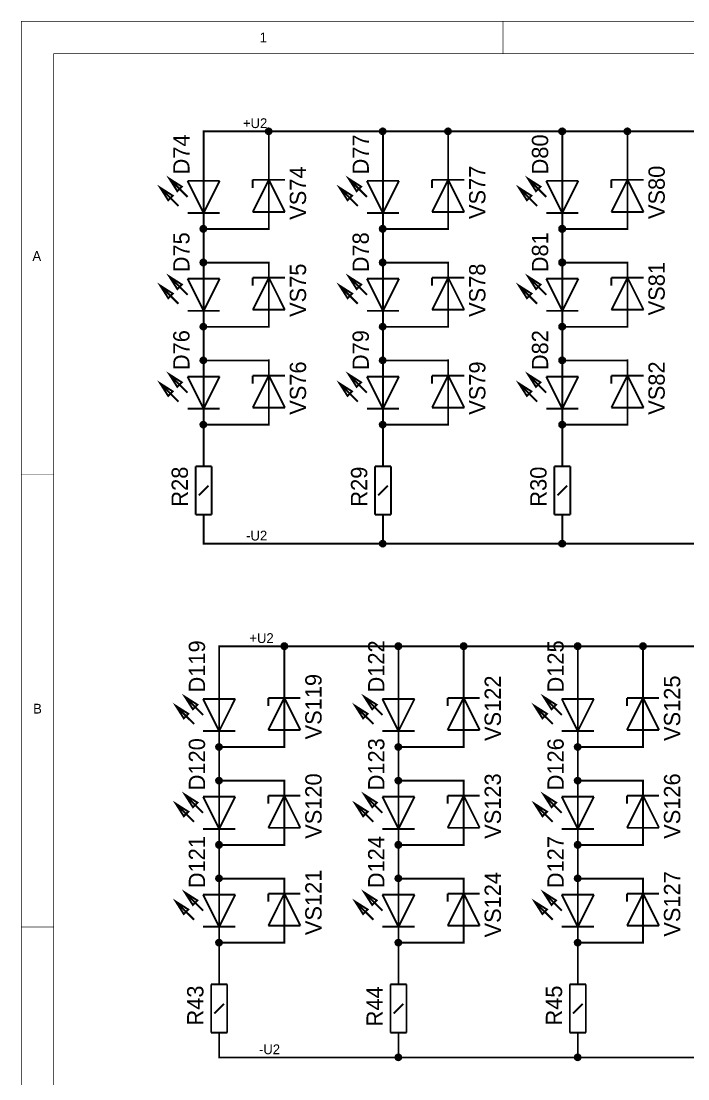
# Model space of a CAD drawing. Header units: millimetres. Extents: x 0 to 450, y 0 to 282.
# Drawn here: x 0 to 103.8, y 117.3 to 282 of the extents above; entities that cross this region are included whole.
import ezdxf

# ---------------------------------------------------------------- set-up
doc = ezdxf.new("R2010")
doc.units = ezdxf.units.MM
doc.layers.add('Sheet', color=255, linetype='Continuous')

msp = doc.modelspace()

# ---------------------------------------------------------------- linework, layer by layer
at = {"layer": 'Sheet'}
for points, const_width in [([(0, 282), (449.96, 282), (449.96, 0.04), (0, 0.04), (0, 282)], 0.0991), ([(75, 277), (75, 282)], 0.0991), ([(5, 277), (444.96, 277), (444.96, 5.04), (5, 5.04), (5, 277)], 0.0991), ([(28.38, 259.68), (28.38, 264.88), (38.54, 264.88), (56.32, 264.88), (66.48, 264.88), (84.26, 264.88), (94.42, 264.88), (112.2, 264.88), (122.36, 264.88), (140.14, 264.88), (150.3, 264.88), (168.08, 264.88), (178.24, 264.88), (196.02, 264.88), (206.18, 264.88), (223.96, 264.88)], 0.3), ([(38.54, 264.88), (38.54, 259.84)], 0.3), ([(56.32, 259.68), (56.32, 264.88)], 0.3), ([(66.48, 264.88), (66.48, 259.84)], 0.3), ([(84.26, 259.68), (84.26, 264.88)], 0.3), ([(94.42, 264.88), (94.42, 259.84)], 0.3), ([(28.38, 257.18), (28.38, 259.68)], 0.3), ([(38.54, 257.34), (38.54, 259.84)], 0.3), ([(56.32, 257.18), (56.32, 259.68)], 0.3), ([(66.48, 257.34), (66.48, 259.84)], 0.3), ([(84.26, 257.18), (84.26, 259.68)], 0.3), ([(94.42, 257.34), (94.42, 259.84)], 0.3), ([(25.88, 254.68), (23.05, 257.51)], 0.3), ([(24.29, 255.57), (23.05, 257.51)], 0.3), ([(24.99, 256.27), (23.05, 257.51)], 0.3), ([(25.88, 257.18), (30.88, 257.18)], 0.3), ([(25.88, 257.18), (28.38, 252.18)], 0.3), ([(30.88, 257.18), (28.38, 252.18)], 0.3), ([(28.38, 252.18), (28.38, 257.18)], 0.3), ([(41.04, 257.34), (36.04, 257.34)], 0.3), ([(36.04, 252.34), (38.54, 257.34)], 0.3), ([(36.04, 257.34), (36.04, 256.09)], 0.3), ([(38.54, 252.34), (38.54, 257.34)], 0.3), ([(38.54, 257.34), (41.04, 252.34)], 0.3), ([(53.82, 254.68), (50.99, 257.51)], 0.3), ([(52.23, 255.57), (50.99, 257.51)], 0.3), ([(52.93, 256.27), (50.99, 257.51)], 0.3), ([(53.82, 257.18), (58.82, 257.18)], 0.3), ([(53.82, 257.18), (56.32, 252.18)], 0.3), ([(58.82, 257.18), (56.32, 252.18)], 0.3), ([(56.32, 252.18), (56.32, 257.18)], 0.3), ([(68.98, 257.34), (63.98, 257.34)], 0.3), ([(63.98, 252.34), (66.48, 257.34)], 0.3), ([(63.98, 257.34), (63.98, 256.09)], 0.3), ([(66.48, 252.34), (66.48, 257.34)], 0.3), ([(66.48, 257.34), (68.98, 252.34)], 0.3), ([(81.76, 254.68), (78.93, 257.51)], 0.3), ([(80.17, 255.57), (78.93, 257.51)], 0.3), ([(80.87, 256.27), (78.93, 257.51)], 0.3), ([(81.76, 257.18), (86.76, 257.18)], 0.3), ([(81.76, 257.18), (84.26, 252.18)], 0.3), ([(86.76, 257.18), (84.26, 252.18)], 0.3), ([(84.26, 252.18), (84.26, 257.18)], 0.3), ([(96.92, 257.34), (91.92, 257.34)], 0.3), ([(91.92, 252.34), (94.42, 257.34)], 0.3), ([(91.92, 257.34), (91.92, 256.09)], 0.3), ([(94.42, 252.34), (94.42, 257.34)], 0.3), ([(94.42, 257.34), (96.92, 252.34)], 0.3), ([(24.46, 253.27), (21.63, 256.1)], 0.3), ([(23.58, 254.86), (21.63, 256.1)], 0.3), ([(22.87, 254.15), (21.63, 256.1)], 0.3), ([(52.4, 253.27), (49.57, 256.1)], 0.3), ([(51.52, 254.86), (49.57, 256.1)], 0.3), ([(50.81, 254.15), (49.57, 256.1)], 0.3), ([(80.34, 253.27), (77.51, 256.1)], 0.3), ([(79.46, 254.86), (77.51, 256.1)], 0.3), ([(78.75, 254.15), (77.51, 256.1)], 0.3), ([(25.88, 252.18), (30.88, 252.18)], 0.3), ([(28.38, 252.18), (28.38, 249.68)], 0.3), ([(41.04, 252.34), (36.04, 252.34)], 0.3), ([(38.54, 252.34), (38.54, 249.84)], 0.3), ([(53.82, 252.18), (58.82, 252.18)], 0.3), ([(56.32, 252.18), (56.32, 249.68)], 0.3), ([(68.98, 252.34), (63.98, 252.34)], 0.3), ([(66.48, 252.34), (66.48, 249.84)], 0.3), ([(81.76, 252.18), (86.76, 252.18)], 0.3), ([(84.26, 252.18), (84.26, 249.68)], 0.3), ([(96.92, 252.34), (91.92, 252.34)], 0.3), ([(94.42, 252.34), (94.42, 249.84)], 0.3), ([(38.54, 244.6), (38.54, 244.44), (28.38, 244.44), (28.38, 249.68), (38.54, 249.68), (38.54, 249.84)], 0.3), ([(66.48, 244.6), (66.48, 244.44), (56.32, 244.44), (56.32, 249.68), (66.48, 249.68), (66.48, 249.84)], 0.3), ([(94.42, 244.6), (94.42, 244.44), (84.26, 244.44), (84.26, 249.68), (94.42, 249.68), (94.42, 249.84)], 0.3), ([(28.38, 241.94), (28.38, 244.44)], 0.3), ([(38.54, 242.1), (38.54, 244.6)], 0.3), ([(56.32, 241.94), (56.32, 244.44)], 0.3), ([(66.48, 242.1), (66.48, 244.6)], 0.3), ([(84.26, 241.94), (84.26, 244.44)], 0.3), ([(94.42, 242.1), (94.42, 244.6)], 0.3), ([(25.88, 239.44), (23.05, 242.27)], 0.3), ([(24.29, 240.33), (23.05, 242.27)], 0.3), ([(24.99, 241.03), (23.05, 242.27)], 0.3), ([(41.04, 242.1), (36.04, 242.1)], 0.3), ([(36.04, 237.1), (38.54, 242.1)], 0.3), ([(36.04, 242.1), (36.04, 240.85)], 0.3), ([(38.54, 237.1), (38.54, 242.1)], 0.3), ([(38.54, 242.1), (41.04, 237.1)], 0.3), ([(53.82, 239.44), (50.99, 242.27)], 0.3), ([(52.23, 240.33), (50.99, 242.27)], 0.3), ([(52.93, 241.03), (50.99, 242.27)], 0.3), ([(68.98, 242.1), (63.98, 242.1)], 0.3), ([(63.98, 237.1), (66.48, 242.1)], 0.3), ([(63.98, 242.1), (63.98, 240.85)], 0.3), ([(66.48, 237.1), (66.48, 242.1)], 0.3), ([(66.48, 242.1), (68.98, 237.1)], 0.3), ([(81.76, 239.44), (78.93, 242.27)], 0.3), ([(80.17, 240.33), (78.93, 242.27)], 0.3), ([(80.87, 241.03), (78.93, 242.27)], 0.3), ([(96.92, 242.1), (91.92, 242.1)], 0.3), ([(91.92, 237.1), (94.42, 242.1)], 0.3), ([(91.92, 242.1), (91.92, 240.85)], 0.3), ([(94.42, 237.1), (94.42, 242.1)], 0.3), ([(94.42, 242.1), (96.92, 237.1)], 0.3), ([(24.46, 238.03), (21.63, 240.86)], 0.3), ([(23.58, 239.62), (21.63, 240.86)], 0.3), ([(22.87, 238.91), (21.63, 240.86)], 0.3), ([(25.88, 241.94), (30.88, 241.94)], 0.3), ([(25.88, 241.94), (28.38, 236.94)], 0.3), ([(30.88, 241.94), (28.38, 236.94)], 0.3), ([(28.38, 236.94), (28.38, 241.94)], 0.3), ([(52.4, 238.03), (49.57, 240.86)], 0.3), ([(51.52, 239.62), (49.57, 240.86)], 0.3), ([(50.81, 238.91), (49.57, 240.86)], 0.3), ([(53.82, 241.94), (58.82, 241.94)], 0.3), ([(53.82, 241.94), (56.32, 236.94)], 0.3), ([(58.82, 241.94), (56.32, 236.94)], 0.3), ([(56.32, 236.94), (56.32, 241.94)], 0.3), ([(80.34, 238.03), (77.51, 240.86)], 0.3), ([(79.46, 239.62), (77.51, 240.86)], 0.3), ([(78.75, 238.91), (77.51, 240.86)], 0.3), ([(81.76, 241.94), (86.76, 241.94)], 0.3), ([(81.76, 241.94), (84.26, 236.94)], 0.3), ([(86.76, 241.94), (84.26, 236.94)], 0.3), ([(84.26, 236.94), (84.26, 241.94)], 0.3), ([(41.04, 237.1), (36.04, 237.1)], 0.3), ([(38.54, 237.1), (38.54, 234.6)], 0.3), ([(68.98, 237.1), (63.98, 237.1)], 0.3), ([(66.48, 237.1), (66.48, 234.6)], 0.3), ([(96.92, 237.1), (91.92, 237.1)], 0.3), ([(94.42, 237.1), (94.42, 234.6)], 0.3), ([(25.88, 236.94), (30.88, 236.94)], 0.3), ([(28.38, 236.94), (28.38, 234.44)], 0.3), ([(53.82, 236.94), (58.82, 236.94)], 0.3), ([(56.32, 236.94), (56.32, 234.44)], 0.3), ([(81.76, 236.94), (86.76, 236.94)], 0.3), ([(84.26, 236.94), (84.26, 234.44)], 0.3), ([(38.54, 229.36), (38.54, 229.2), (28.38, 229.2), (28.38, 234.44), (38.54, 234.44), (38.54, 234.6)], 0.3), ([(66.48, 229.36), (66.48, 229.2), (56.32, 229.2), (56.32, 234.44), (66.48, 234.44), (66.48, 234.6)], 0.3), ([(94.42, 229.36), (94.42, 229.2), (84.26, 229.2), (84.26, 234.44), (94.42, 234.44), (94.42, 234.6)], 0.3), ([(28.38, 226.7), (28.38, 229.2)], 0.3), ([(38.54, 226.86), (38.54, 229.36)], 0.3), ([(56.32, 226.7), (56.32, 229.2)], 0.3), ([(66.48, 226.86), (66.48, 229.36)], 0.3), ([(84.26, 226.7), (84.26, 229.2)], 0.3), ([(94.42, 226.86), (94.42, 229.36)], 0.3), ([(24.46, 222.79), (21.63, 225.62)], 0.3), ([(23.58, 224.38), (21.63, 225.62)], 0.3), ([(22.87, 223.67), (21.63, 225.62)], 0.3), ([(25.88, 224.2), (23.05, 227.03)], 0.3), ([(24.29, 225.09), (23.05, 227.03)], 0.3), ([(24.99, 225.79), (23.05, 227.03)], 0.3), ([(25.88, 226.7), (30.88, 226.7)], 0.3), ([(25.88, 226.7), (28.38, 221.7)], 0.3), ([(30.88, 226.7), (28.38, 221.7)], 0.3), ([(28.38, 221.7), (28.38, 226.7)], 0.3), ([(41.04, 226.86), (36.04, 226.86)], 0.3), ([(36.04, 221.86), (38.54, 226.86)], 0.3), ([(36.04, 226.86), (36.04, 225.61)], 0.3), ([(38.54, 221.86), (38.54, 226.86)], 0.3), ([(38.54, 226.86), (41.04, 221.86)], 0.3), ([(52.4, 222.79), (49.57, 225.62)], 0.3), ([(51.52, 224.38), (49.57, 225.62)], 0.3), ([(50.81, 223.67), (49.57, 225.62)], 0.3), ([(53.82, 224.2), (50.99, 227.03)], 0.3), ([(52.23, 225.09), (50.99, 227.03)], 0.3), ([(52.93, 225.79), (50.99, 227.03)], 0.3), ([(53.82, 226.7), (58.82, 226.7)], 0.3), ([(53.82, 226.7), (56.32, 221.7)], 0.3), ([(58.82, 226.7), (56.32, 221.7)], 0.3), ([(56.32, 221.7), (56.32, 226.7)], 0.3), ([(68.98, 226.86), (63.98, 226.86)], 0.3), ([(63.98, 221.86), (66.48, 226.86)], 0.3), ([(63.98, 226.86), (63.98, 225.61)], 0.3), ([(66.48, 221.86), (66.48, 226.86)], 0.3), ([(66.48, 226.86), (68.98, 221.86)], 0.3), ([(80.34, 222.79), (77.51, 225.62)], 0.3), ([(79.46, 224.38), (77.51, 225.62)], 0.3), ([(78.75, 223.67), (77.51, 225.62)], 0.3), ([(81.76, 224.2), (78.93, 227.03)], 0.3), ([(80.17, 225.09), (78.93, 227.03)], 0.3), ([(80.87, 225.79), (78.93, 227.03)], 0.3), ([(81.76, 226.7), (86.76, 226.7)], 0.3), ([(81.76, 226.7), (84.26, 221.7)], 0.3), ([(86.76, 226.7), (84.26, 221.7)], 0.3), ([(84.26, 221.7), (84.26, 226.7)], 0.3), ([(96.92, 226.86), (91.92, 226.86)], 0.3), ([(91.92, 221.86), (94.42, 226.86)], 0.3), ([(91.92, 226.86), (91.92, 225.61)], 0.3), ([(94.42, 221.86), (94.42, 226.86)], 0.3), ([(94.42, 226.86), (96.92, 221.86)], 0.3), ([(25.88, 221.7), (30.88, 221.7)], 0.3), ([(28.38, 221.7), (28.38, 219.2)], 0.3), ([(41.04, 221.86), (36.04, 221.86)], 0.3), ([(38.54, 221.86), (38.54, 219.36)], 0.3), ([(53.82, 221.7), (58.82, 221.7)], 0.3), ([(56.32, 221.7), (56.32, 219.2)], 0.3), ([(68.98, 221.86), (63.98, 221.86)], 0.3), ([(66.48, 221.86), (66.48, 219.36)], 0.3), ([(81.76, 221.7), (86.76, 221.7)], 0.3), ([(84.26, 221.7), (84.26, 219.2)], 0.3), ([(96.92, 221.86), (91.92, 221.86)], 0.3), ([(94.42, 221.86), (94.42, 219.36)], 0.3), ([(38.54, 219.36), (38.54, 219.2), (28.38, 219.2), (28.38, 213.96)], 0.3), ([(66.48, 219.36), (66.48, 219.2), (56.32, 219.2), (56.32, 213.96)], 0.3), ([(94.42, 219.36), (94.42, 219.2), (84.26, 219.2), (84.26, 213.96)], 0.3), ([(27.13, 205.21), (27.13, 212.71)], 0.3), ([(27.13, 212.71), (29.63, 212.71)], 0.3), ([(28.38, 212.71), (28.38, 213.96)], 0.3), ([(29.63, 212.71), (29.63, 205.21)], 0.3), ([(55.07, 205.21), (55.07, 212.71)], 0.3), ([(55.07, 212.71), (57.57, 212.71)], 0.3), ([(56.32, 212.71), (56.32, 213.96)], 0.3), ([(57.57, 212.71), (57.57, 205.21)], 0.3), ([(83.01, 205.21), (83.01, 212.71)], 0.3), ([(83.01, 212.71), (85.51, 212.71)], 0.3), ([(84.26, 212.71), (84.26, 213.96)], 0.3), ([(85.51, 212.71), (85.51, 205.21)], 0.3), ([(5, 211.5), (0, 211.5)], 0.0991), ([(27.63, 208.21), (29.13, 209.71)], 0.3), ([(55.57, 208.21), (57.07, 209.71)], 0.3), ([(83.51, 208.21), (85.01, 209.71)], 0.3), ([(29.63, 205.21), (27.13, 205.21)], 0.3), ([(28.38, 205.21), (28.38, 203.96)], 0.3), ([(57.57, 205.21), (55.07, 205.21)], 0.3), ([(56.32, 205.21), (56.32, 203.96)], 0.3), ([(85.51, 205.21), (83.01, 205.21)], 0.3), ([(84.26, 205.21), (84.26, 203.96)], 0.3), ([(28.38, 203.96), (28.38, 200.66), (56.32, 200.66)], 0.3), ([(56.32, 203.96), (56.32, 200.66), (84.26, 200.66)], 0.3), ([(84.26, 203.96), (84.26, 200.66), (112.2, 200.66), (112.2, 203.96)], 0.3), ([(30.8, 179), (30.8, 184.7), (40.96, 184.7), (58.74, 184.7), (68.9, 184.7), (86.68, 184.7), (96.84, 184.7), (114.62, 184.7), (124.78, 184.7), (142.56, 184.7), (152.72, 184.7), (170.5, 184.7), (180.66, 184.7), (180.66, 184.54), (200.34, 184.54)], 0.3), ([(40.96, 184.7), (40.96, 179.16)], 0.3), ([(58.74, 179), (58.74, 184.7)], 0.3), ([(68.9, 184.7), (68.9, 179.16)], 0.3), ([(86.68, 179), (86.68, 184.7)], 0.3), ([(96.84, 184.7), (96.84, 179.16)], 0.3), ([(30.8, 176.5), (30.8, 179)], 0.3), ([(40.96, 176.66), (40.96, 179.16)], 0.3), ([(58.74, 176.5), (58.74, 179)], 0.3), ([(68.9, 176.66), (68.9, 179.16)], 0.3), ([(86.68, 176.5), (86.68, 179)], 0.3), ([(96.84, 176.66), (96.84, 179.16)], 0.3), ([(28.3, 174), (25.47, 176.83)], 0.3), ([(26.71, 174.88), (25.47, 176.83)], 0.3), ([(27.42, 175.59), (25.47, 176.83)], 0.3), ([(28.3, 176.5), (33.3, 176.5)], 0.3), ([(28.3, 176.5), (30.8, 171.5)], 0.3), ([(33.3, 176.5), (30.8, 171.5)], 0.3), ([(30.8, 171.5), (30.8, 176.5)], 0.3), ([(43.46, 176.66), (38.46, 176.66)], 0.3), ([(38.46, 171.66), (40.96, 176.66)], 0.3), ([(38.46, 176.66), (38.46, 175.41)], 0.3), ([(40.96, 171.66), (40.96, 176.66)], 0.3), ([(40.96, 176.66), (43.46, 171.66)], 0.3), ([(56.24, 174), (53.41, 176.83)], 0.3), ([(54.65, 174.88), (53.41, 176.83)], 0.3), ([(55.36, 175.59), (53.41, 176.83)], 0.3), ([(56.24, 176.5), (61.24, 176.5)], 0.3), ([(56.24, 176.5), (58.74, 171.5)], 0.3), ([(61.24, 176.5), (58.74, 171.5)], 0.3), ([(58.74, 171.5), (58.74, 176.5)], 0.3), ([(71.4, 176.66), (66.4, 176.66)], 0.3), ([(66.4, 171.66), (68.9, 176.66)], 0.3), ([(66.4, 176.66), (66.4, 175.41)], 0.3), ([(68.9, 171.66), (68.9, 176.66)], 0.3), ([(68.9, 176.66), (71.4, 171.66)], 0.3), ([(84.18, 174), (81.35, 176.83)], 0.3), ([(82.59, 174.88), (81.35, 176.83)], 0.3), ([(83.3, 175.59), (81.35, 176.83)], 0.3), ([(84.18, 176.5), (89.18, 176.5)], 0.3), ([(84.18, 176.5), (86.68, 171.5)], 0.3), ([(89.18, 176.5), (86.68, 171.5)], 0.3), ([(86.68, 171.5), (86.68, 176.5)], 0.3), ([(99.34, 176.66), (94.34, 176.66)], 0.3), ([(94.34, 171.66), (96.84, 176.66)], 0.3), ([(94.34, 176.66), (94.34, 175.41)], 0.3), ([(96.84, 171.66), (96.84, 176.66)], 0.3), ([(96.84, 176.66), (99.34, 171.66)], 0.3), ([(26.89, 172.59), (24.06, 175.41)], 0.3), ([(26, 174.18), (24.06, 175.41)], 0.3), ([(25.29, 173.47), (24.06, 175.41)], 0.3), ([(54.83, 172.59), (52, 175.41)], 0.3), ([(53.94, 174.18), (52, 175.41)], 0.3), ([(53.23, 173.47), (52, 175.41)], 0.3), ([(82.77, 172.59), (79.94, 175.41)], 0.3), ([(81.88, 174.18), (79.94, 175.41)], 0.3), ([(81.17, 173.47), (79.94, 175.41)], 0.3), ([(28.3, 171.5), (33.3, 171.5)], 0.3), ([(30.8, 171.5), (30.8, 169)], 0.3), ([(43.46, 171.66), (38.46, 171.66)], 0.3), ([(40.96, 171.66), (40.96, 169.16)], 0.3), ([(56.24, 171.5), (61.24, 171.5)], 0.3), ([(58.74, 171.5), (58.74, 169)], 0.3), ([(71.4, 171.66), (66.4, 171.66)], 0.3), ([(68.9, 171.66), (68.9, 169.16)], 0.3), ([(84.18, 171.5), (89.18, 171.5)], 0.3), ([(86.68, 171.5), (86.68, 169)], 0.3), ([(99.34, 171.66), (94.34, 171.66)], 0.3), ([(96.84, 171.66), (96.84, 169.16)], 0.3), ([(40.96, 163.92), (40.96, 163.76), (30.8, 163.76), (30.8, 169), (40.96, 169), (40.96, 169.16)], 0.3), ([(68.9, 163.92), (68.9, 163.76), (58.74, 163.76), (58.74, 169), (68.9, 169), (68.9, 169.16)], 0.3), ([(96.84, 163.92), (96.84, 163.76), (86.68, 163.76), (86.68, 169), (96.84, 169), (96.84, 169.16)], 0.3), ([(30.8, 161.26), (30.8, 163.76)], 0.3), ([(40.96, 161.42), (40.96, 163.92)], 0.3), ([(58.74, 161.26), (58.74, 163.76)], 0.3), ([(68.9, 161.42), (68.9, 163.92)], 0.3), ([(86.68, 161.26), (86.68, 163.76)], 0.3), ([(96.84, 161.42), (96.84, 163.92)], 0.3), ([(28.3, 158.76), (25.47, 161.59)], 0.3), ([(26.71, 159.64), (25.47, 161.59)], 0.3), ([(27.42, 160.35), (25.47, 161.59)], 0.3), ([(43.46, 161.42), (38.46, 161.42)], 0.3), ([(38.46, 156.42), (40.96, 161.42)], 0.3), ([(38.46, 161.42), (38.46, 160.17)], 0.3), ([(40.96, 156.42), (40.96, 161.42)], 0.3), ([(40.96, 161.42), (43.46, 156.42)], 0.3), ([(56.24, 158.76), (53.41, 161.59)], 0.3), ([(54.65, 159.64), (53.41, 161.59)], 0.3), ([(55.36, 160.35), (53.41, 161.59)], 0.3), ([(71.4, 161.42), (66.4, 161.42)], 0.3), ([(66.4, 156.42), (68.9, 161.42)], 0.3), ([(66.4, 161.42), (66.4, 160.17)], 0.3), ([(68.9, 156.42), (68.9, 161.42)], 0.3), ([(68.9, 161.42), (71.4, 156.42)], 0.3), ([(84.18, 158.76), (81.35, 161.59)], 0.3), ([(82.59, 159.64), (81.35, 161.59)], 0.3), ([(83.3, 160.35), (81.35, 161.59)], 0.3), ([(99.34, 161.42), (94.34, 161.42)], 0.3), ([(94.34, 156.42), (96.84, 161.42)], 0.3), ([(94.34, 161.42), (94.34, 160.17)], 0.3), ([(96.84, 156.42), (96.84, 161.42)], 0.3), ([(96.84, 161.42), (99.34, 156.42)], 0.3), ([(26.89, 157.35), (24.06, 160.17)], 0.3), ([(26, 158.94), (24.06, 160.17)], 0.3), ([(25.29, 158.23), (24.06, 160.17)], 0.3), ([(28.3, 161.26), (33.3, 161.26)], 0.3), ([(28.3, 161.26), (30.8, 156.26)], 0.3), ([(33.3, 161.26), (30.8, 156.26)], 0.3), ([(30.8, 156.26), (30.8, 161.26)], 0.3), ([(54.83, 157.35), (52, 160.17)], 0.3), ([(53.94, 158.94), (52, 160.17)], 0.3), ([(53.23, 158.23), (52, 160.17)], 0.3), ([(56.24, 161.26), (61.24, 161.26)], 0.3), ([(56.24, 161.26), (58.74, 156.26)], 0.3), ([(61.24, 161.26), (58.74, 156.26)], 0.3), ([(58.74, 156.26), (58.74, 161.26)], 0.3), ([(82.77, 157.35), (79.94, 160.17)], 0.3), ([(81.88, 158.94), (79.94, 160.17)], 0.3), ([(81.17, 158.23), (79.94, 160.17)], 0.3), ([(84.18, 161.26), (89.18, 161.26)], 0.3), ([(84.18, 161.26), (86.68, 156.26)], 0.3), ([(89.18, 161.26), (86.68, 156.26)], 0.3), ([(86.68, 156.26), (86.68, 161.26)], 0.3), ([(43.46, 156.42), (38.46, 156.42)], 0.3), ([(40.96, 156.42), (40.96, 153.92)], 0.3), ([(71.4, 156.42), (66.4, 156.42)], 0.3), ([(68.9, 156.42), (68.9, 153.92)], 0.3), ([(99.34, 156.42), (94.34, 156.42)], 0.3), ([(96.84, 156.42), (96.84, 153.92)], 0.3), ([(28.3, 156.26), (33.3, 156.26)], 0.3), ([(30.8, 156.26), (30.8, 153.76)], 0.3), ([(56.24, 156.26), (61.24, 156.26)], 0.3), ([(58.74, 156.26), (58.74, 153.76)], 0.3), ([(84.18, 156.26), (89.18, 156.26)], 0.3), ([(86.68, 156.26), (86.68, 153.76)], 0.3), ([(40.96, 148.68), (40.96, 148.52), (30.8, 148.52), (30.8, 153.76), (40.96, 153.76), (40.96, 153.92)], 0.3), ([(68.9, 148.68), (68.9, 148.52), (58.74, 148.52), (58.74, 153.76), (68.9, 153.76), (68.9, 153.92)], 0.3), ([(96.84, 148.68), (96.84, 148.52), (86.68, 148.52), (86.68, 153.76), (96.84, 153.76), (96.84, 153.92)], 0.3), ([(30.8, 146.02), (30.8, 148.52)], 0.3), ([(40.96, 146.18), (40.96, 148.68)], 0.3), ([(58.74, 146.02), (58.74, 148.52)], 0.3), ([(68.9, 146.18), (68.9, 148.68)], 0.3), ([(86.68, 146.02), (86.68, 148.52)], 0.3), ([(96.84, 146.18), (96.84, 148.68)], 0.3), ([(26.89, 142.11), (24.06, 144.93)], 0.3), ([(26, 143.7), (24.06, 144.93)], 0.3), ([(25.29, 142.99), (24.06, 144.93)], 0.3), ([(28.3, 143.52), (25.47, 146.35)], 0.3), ([(26.71, 144.4), (25.47, 146.35)], 0.3), ([(27.42, 145.11), (25.47, 146.35)], 0.3), ([(28.3, 146.02), (33.3, 146.02)], 0.3), ([(28.3, 146.02), (30.8, 141.02)], 0.3), ([(33.3, 146.02), (30.8, 141.02)], 0.3), ([(30.8, 141.02), (30.8, 146.02)], 0.3), ([(43.46, 146.18), (38.46, 146.18)], 0.3), ([(38.46, 141.18), (40.96, 146.18)], 0.3), ([(38.46, 146.18), (38.46, 144.93)], 0.3), ([(40.96, 141.18), (40.96, 146.18)], 0.3), ([(40.96, 146.18), (43.46, 141.18)], 0.3), ([(54.83, 142.11), (52, 144.93)], 0.3), ([(53.94, 143.7), (52, 144.93)], 0.3), ([(53.23, 142.99), (52, 144.93)], 0.3), ([(56.24, 143.52), (53.41, 146.35)], 0.3), ([(54.65, 144.4), (53.41, 146.35)], 0.3), ([(55.36, 145.11), (53.41, 146.35)], 0.3), ([(56.24, 146.02), (61.24, 146.02)], 0.3), ([(56.24, 146.02), (58.74, 141.02)], 0.3), ([(61.24, 146.02), (58.74, 141.02)], 0.3), ([(58.74, 141.02), (58.74, 146.02)], 0.3), ([(71.4, 146.18), (66.4, 146.18)], 0.3), ([(66.4, 141.18), (68.9, 146.18)], 0.3), ([(66.4, 146.18), (66.4, 144.93)], 0.3), ([(68.9, 141.18), (68.9, 146.18)], 0.3), ([(68.9, 146.18), (71.4, 141.18)], 0.3), ([(82.77, 142.11), (79.94, 144.93)], 0.3), ([(81.88, 143.7), (79.94, 144.93)], 0.3), ([(81.17, 142.99), (79.94, 144.93)], 0.3), ([(84.18, 143.52), (81.35, 146.35)], 0.3), ([(82.59, 144.4), (81.35, 146.35)], 0.3), ([(83.3, 145.11), (81.35, 146.35)], 0.3), ([(84.18, 146.02), (89.18, 146.02)], 0.3), ([(84.18, 146.02), (86.68, 141.02)], 0.3), ([(89.18, 146.02), (86.68, 141.02)], 0.3), ([(86.68, 141.02), (86.68, 146.02)], 0.3), ([(99.34, 146.18), (94.34, 146.18)], 0.3), ([(94.34, 141.18), (96.84, 146.18)], 0.3), ([(94.34, 146.18), (94.34, 144.93)], 0.3), ([(96.84, 141.18), (96.84, 146.18)], 0.3), ([(96.84, 146.18), (99.34, 141.18)], 0.3), ([(5, 141), (0, 141)], 0.0991), ([(28.3, 141.02), (33.3, 141.02)], 0.3), ([(30.8, 141.02), (30.8, 138.52)], 0.3), ([(43.46, 141.18), (38.46, 141.18)], 0.3), ([(40.96, 141.18), (40.96, 138.68)], 0.3), ([(56.24, 141.02), (61.24, 141.02)], 0.3), ([(58.74, 141.02), (58.74, 138.52)], 0.3), ([(71.4, 141.18), (66.4, 141.18)], 0.3), ([(68.9, 141.18), (68.9, 138.68)], 0.3), ([(84.18, 141.02), (89.18, 141.02)], 0.3), ([(86.68, 141.02), (86.68, 138.52)], 0.3), ([(99.34, 141.18), (94.34, 141.18)], 0.3), ([(96.84, 141.18), (96.84, 138.68)], 0.3), ([(40.96, 138.68), (40.96, 138.52), (30.8, 138.52), (30.8, 133.28)], 0.3), ([(68.9, 138.68), (68.9, 138.52), (58.74, 138.52), (58.74, 133.28)], 0.3), ([(96.84, 138.68), (96.84, 138.52), (86.68, 138.52), (86.68, 133.28)], 0.3), ([(30.8, 132.03), (30.8, 133.28)], 0.3), ([(58.74, 132.03), (58.74, 133.28)], 0.3), ([(86.68, 132.03), (86.68, 133.28)], 0.3), ([(29.55, 124.53), (29.55, 132.03)], 0.3), ([(29.55, 132.03), (32.05, 132.03)], 0.3), ([(32.05, 132.03), (32.05, 124.53)], 0.3), ([(57.49, 124.53), (57.49, 132.03)], 0.3), ([(57.49, 132.03), (59.99, 132.03)], 0.3), ([(59.99, 132.03), (59.99, 124.53)], 0.3), ([(85.43, 124.53), (85.43, 132.03)], 0.3), ([(85.43, 132.03), (87.93, 132.03)], 0.3), ([(87.93, 132.03), (87.93, 124.53)], 0.3), ([(30.05, 127.53), (31.55, 129.03)], 0.3), ([(57.99, 127.53), (59.49, 129.03)], 0.3), ([(85.93, 127.53), (87.43, 129.03)], 0.3), ([(32.05, 124.53), (29.55, 124.53)], 0.3), ([(30.8, 124.53), (30.8, 123.28)], 0.3), ([(59.99, 124.53), (57.49, 124.53)], 0.3), ([(58.74, 124.53), (58.74, 123.28)], 0.3), ([(87.93, 124.53), (85.43, 124.53)], 0.3), ([(86.68, 124.53), (86.68, 123.28)], 0.3), ([(30.8, 123.28), (30.8, 120.66), (58.74, 120.66), (58.74, 123.28)], 0.3), ([(58.74, 120.66), (86.68, 120.66), (86.68, 123.28)], 0.3), ([(86.68, 120.66), (114.62, 120.66), (114.62, 123.28)], 0.3)]:
    msp.add_lwpolyline(points, dxfattribs=dict(at, const_width=const_width))
at = {"layer": 'Sheet', "const_width": 0.508}
for points in [[(38.28, 264.88, 1), (38.79, 264.88, 1)], [(56.06, 264.88, 1), (56.57, 264.88, 1)], [(66.22, 264.88, 1), (66.73, 264.88, 1)], [(84, 264.88, 1), (84.51, 264.88, 1)], [(94.16, 264.88, 1), (94.67, 264.88, 1)], [(28.12, 249.68, 1), (28.63, 249.68, 1)], [(56.06, 249.68, 1), (56.57, 249.68, 1)], [(84, 249.68, 1), (84.51, 249.68, 1)], [(28.12, 244.44, 1), (28.63, 244.44, 1)], [(56.06, 244.44, 1), (56.57, 244.44, 1)], [(84, 244.44, 1), (84.51, 244.44, 1)], [(28.12, 234.44, 1), (28.63, 234.44, 1)], [(56.06, 234.44, 1), (56.57, 234.44, 1)], [(84, 234.44, 1), (84.51, 234.44, 1)], [(28.12, 229.2, 1), (28.63, 229.2, 1)], [(56.06, 229.2, 1), (56.57, 229.2, 1)], [(84, 229.2, 1), (84.51, 229.2, 1)], [(28.12, 219.2, 1), (28.63, 219.2, 1)], [(56.06, 219.2, 1), (56.57, 219.2, 1)], [(84, 219.2, 1), (84.51, 219.2, 1)], [(56.06, 200.66, 1), (56.57, 200.66, 1)], [(84, 200.66, 1), (84.51, 200.66, 1)], [(40.71, 184.7, 1), (41.21, 184.7, 1)], [(58.49, 184.7, 1), (58.99, 184.7, 1)], [(68.65, 184.7, 1), (69.15, 184.7, 1)], [(86.43, 184.7, 1), (86.93, 184.7, 1)], [(96.59, 184.7, 1), (97.09, 184.7, 1)], [(30.55, 169, 1), (31.05, 169, 1)], [(58.49, 169, 1), (58.99, 169, 1)], [(86.43, 169, 1), (86.93, 169, 1)], [(30.55, 163.76, 1), (31.05, 163.76, 1)], [(58.49, 163.76, 1), (58.99, 163.76, 1)], [(86.43, 163.76, 1), (86.93, 163.76, 1)], [(30.55, 153.76, 1), (31.05, 153.76, 1)], [(58.49, 153.76, 1), (58.99, 153.76, 1)], [(86.43, 153.76, 1), (86.93, 153.76, 1)], [(30.55, 148.52, 1), (31.05, 148.52, 1)], [(58.49, 148.52, 1), (58.99, 148.52, 1)], [(86.43, 148.52, 1), (86.93, 148.52, 1)], [(30.55, 138.52, 1), (31.05, 138.52, 1)], [(58.49, 138.52, 1), (58.99, 138.52, 1)], [(86.43, 138.52, 1), (86.93, 138.52, 1)], [(58.49, 120.66, 1), (58.99, 120.66, 1)], [(86.43, 120.66, 1), (86.93, 120.66, 1)]]:
    msp.add_lwpolyline(points, format="xyb", close=True, dxfattribs=at)
at = {"layer": 'Sheet', "const_width": 0.3}
for points in [[(24.99, 256.27), (24.28, 255.57), (23.05, 257.51), (24.99, 256.27)], [(23.05, 257.51), (24.28, 255.57), (24.99, 256.27), (23.05, 257.51)], [(52.93, 256.27), (52.22, 255.57), (50.99, 257.51), (52.93, 256.27)], [(50.99, 257.51), (52.22, 255.57), (52.93, 256.27), (50.99, 257.51)], [(80.87, 256.27), (80.16, 255.57), (78.93, 257.51), (80.87, 256.27)], [(78.93, 257.51), (80.16, 255.57), (80.87, 256.27), (78.93, 257.51)], [(23.58, 254.86), (22.87, 254.15), (21.63, 256.1), (23.58, 254.86)], [(21.63, 256.1), (22.87, 254.15), (23.58, 254.86), (21.63, 256.1)], [(51.52, 254.86), (50.81, 254.15), (49.57, 256.1), (51.52, 254.86)], [(49.57, 256.1), (50.81, 254.15), (51.52, 254.86), (49.57, 256.1)], [(79.46, 254.86), (78.75, 254.15), (77.51, 256.1), (79.46, 254.86)], [(77.51, 256.1), (78.75, 254.15), (79.46, 254.86), (77.51, 256.1)], [(24.99, 241.03), (24.28, 240.33), (23.05, 242.27), (24.99, 241.03)], [(23.05, 242.27), (24.28, 240.33), (24.99, 241.03), (23.05, 242.27)], [(52.93, 241.03), (52.22, 240.33), (50.99, 242.27), (52.93, 241.03)], [(50.99, 242.27), (52.22, 240.33), (52.93, 241.03), (50.99, 242.27)], [(80.87, 241.03), (80.16, 240.33), (78.93, 242.27), (80.87, 241.03)], [(78.93, 242.27), (80.16, 240.33), (80.87, 241.03), (78.93, 242.27)], [(23.58, 239.62), (22.87, 238.91), (21.63, 240.86), (23.58, 239.62)], [(21.63, 240.86), (22.87, 238.91), (23.58, 239.62), (21.63, 240.86)], [(51.52, 239.62), (50.81, 238.91), (49.57, 240.86), (51.52, 239.62)], [(49.57, 240.86), (50.81, 238.91), (51.52, 239.62), (49.57, 240.86)], [(79.46, 239.62), (78.75, 238.91), (77.51, 240.86), (79.46, 239.62)], [(77.51, 240.86), (78.75, 238.91), (79.46, 239.62), (77.51, 240.86)], [(24.99, 225.79), (24.28, 225.09), (23.05, 227.03), (24.99, 225.79)], [(23.05, 227.03), (24.28, 225.09), (24.99, 225.79), (23.05, 227.03)], [(52.93, 225.79), (52.22, 225.09), (50.99, 227.03), (52.93, 225.79)], [(50.99, 227.03), (52.22, 225.09), (52.93, 225.79), (50.99, 227.03)], [(80.87, 225.79), (80.16, 225.09), (78.93, 227.03), (80.87, 225.79)], [(78.93, 227.03), (80.16, 225.09), (80.87, 225.79), (78.93, 227.03)], [(23.58, 224.38), (22.87, 223.67), (21.63, 225.62), (23.58, 224.38)], [(21.63, 225.62), (22.87, 223.67), (23.58, 224.38), (21.63, 225.62)], [(51.52, 224.38), (50.81, 223.67), (49.57, 225.62), (51.52, 224.38)], [(49.57, 225.62), (50.81, 223.67), (51.52, 224.38), (49.57, 225.62)], [(79.46, 224.38), (78.75, 223.67), (77.51, 225.62), (79.46, 224.38)], [(77.51, 225.62), (78.75, 223.67), (79.46, 224.38), (77.51, 225.62)], [(27.42, 175.59), (26.71, 174.88), (25.47, 176.83), (27.42, 175.59)], [(25.47, 176.83), (26.71, 174.88), (27.42, 175.59), (25.47, 176.83)], [(55.36, 175.59), (54.65, 174.88), (53.41, 176.83), (55.36, 175.59)], [(53.41, 176.83), (54.65, 174.88), (55.36, 175.59), (53.41, 176.83)], [(83.3, 175.59), (82.59, 174.88), (81.35, 176.83), (83.3, 175.59)], [(81.35, 176.83), (82.59, 174.88), (83.3, 175.59), (81.35, 176.83)], [(26, 174.18), (25.29, 173.47), (24.06, 175.41), (26, 174.18)], [(24.06, 175.41), (25.29, 173.47), (26, 174.18), (24.06, 175.41)], [(53.94, 174.18), (53.23, 173.47), (52, 175.41), (53.94, 174.18)], [(52, 175.41), (53.23, 173.47), (53.94, 174.18), (52, 175.41)], [(81.88, 174.18), (81.17, 173.47), (79.94, 175.41), (81.88, 174.18)], [(79.94, 175.41), (81.17, 173.47), (81.88, 174.18), (79.94, 175.41)], [(27.42, 160.35), (26.71, 159.64), (25.47, 161.59), (27.42, 160.35)], [(25.47, 161.59), (26.71, 159.64), (27.42, 160.35), (25.47, 161.59)], [(55.36, 160.35), (54.65, 159.64), (53.41, 161.59), (55.36, 160.35)], [(53.41, 161.59), (54.65, 159.64), (55.36, 160.35), (53.41, 161.59)], [(83.3, 160.35), (82.59, 159.64), (81.35, 161.59), (83.3, 160.35)], [(81.35, 161.59), (82.59, 159.64), (83.3, 160.35), (81.35, 161.59)], [(26, 158.94), (25.29, 158.23), (24.06, 160.17), (26, 158.94)], [(24.06, 160.17), (25.29, 158.23), (26, 158.94), (24.06, 160.17)], [(53.94, 158.94), (53.23, 158.23), (52, 160.17), (53.94, 158.94)], [(52, 160.17), (53.23, 158.23), (53.94, 158.94), (52, 160.17)], [(81.88, 158.94), (81.17, 158.23), (79.94, 160.17), (81.88, 158.94)], [(79.94, 160.17), (81.17, 158.23), (81.88, 158.94), (79.94, 160.17)], [(27.42, 145.11), (26.71, 144.4), (25.47, 146.35), (27.42, 145.11)], [(25.47, 146.35), (26.71, 144.4), (27.42, 145.11), (25.47, 146.35)], [(55.36, 145.11), (54.65, 144.4), (53.41, 146.35), (55.36, 145.11)], [(53.41, 146.35), (54.65, 144.4), (55.36, 145.11), (53.41, 146.35)], [(83.3, 145.11), (82.59, 144.4), (81.35, 146.35), (83.3, 145.11)], [(81.35, 146.35), (82.59, 144.4), (83.3, 145.11), (81.35, 146.35)], [(26, 143.7), (25.29, 142.99), (24.06, 144.93), (26, 143.7)], [(24.06, 144.93), (25.29, 142.99), (26, 143.7), (24.06, 144.93)], [(53.94, 143.7), (53.23, 142.99), (52, 144.93), (53.94, 143.7)], [(52, 144.93), (53.23, 142.99), (53.94, 143.7), (52, 144.93)], [(81.88, 143.7), (81.17, 142.99), (79.94, 144.93), (81.88, 143.7)], [(79.94, 144.93), (81.17, 142.99), (81.88, 143.7), (79.94, 144.93)]]:
    msp.add_lwpolyline(points, close=True, dxfattribs=at)
at = {"layer": 'Sheet'}
for centre, major_axis, ratio in [((38.51, 264.9), (0.487, 0), 0.999932), ((38.51, 264.9), (0.487, 0), 0.999932), ((38.51, 264.9), (0.487, 0), 0.999932), ((38.51, 264.9), (0.487, 0), 0.999932), ((56.29, 264.9), (0.487, 0), 0.999932), ((56.29, 264.9), (0.487, 0), 0.999932), ((56.29, 264.9), (0.487, 0), 0.999932), ((56.29, 264.9), (0.487, 0), 0.999932), ((66.46, 264.9), (0.487, 0), 0.999932), ((66.46, 264.9), (0.487, 0), 0.999932), ((66.46, 264.9), (0.487, 0), 0.999932), ((66.46, 264.9), (0.487, 0), 0.999932), ((84.24, 264.9), (0.487, 0), 0.999932), ((84.24, 264.9), (0.487, 0), 0.999932), ((84.24, 264.9), (0.487, 0), 0.999932), ((84.24, 264.9), (0.487, 0), 0.999932), ((94.4, 264.9), (0.487, 0), 0.999927), ((94.4, 264.9), (0.487, 0), 0.999927), ((94.4, 264.9), (0.487, 0), 0.999927), ((94.4, 264.9), (0.487, 0), 0.999927), ((28.35, 249.7), (0.487, 0), 0.999932), ((28.35, 249.7), (0.487, 0), 0.999932), ((28.35, 249.7), (0.487, 0), 0.999932), ((28.35, 249.7), (0.487, 0), 0.999932), ((28.35, 249.7), (0.487, 0), 0.999932), ((56.29, 249.7), (0.487, 0), 0.999932), ((56.29, 249.7), (0.487, 0), 0.999932), ((56.29, 249.7), (0.487, 0), 0.999932), ((56.29, 249.7), (0.487, 0), 0.999932), ((56.29, 249.7), (0.487, 0), 0.999932), ((84.24, 249.7), (0.487, 0), 0.999932), ((84.24, 249.7), (0.487, 0), 0.999932), ((84.24, 249.7), (0.487, 0), 0.999932), ((84.24, 249.7), (0.487, 0), 0.999932), ((84.24, 249.7), (0.487, 0), 0.999932), ((28.35, 244.46), (0.487, 0), 0.999932), ((28.35, 244.46), (0.487, 0), 0.999932), ((28.35, 244.46), (0.487, 0), 0.999932), ((28.35, 244.46), (0.487, 0), 0.999932), ((28.35, 244.46), (0.487, 0), 0.999932), ((56.29, 244.46), (0.487, 0), 0.999932), ((56.29, 244.46), (0.487, 0), 0.999932), ((56.29, 244.46), (0.487, 0), 0.999932), ((56.29, 244.46), (0.487, 0), 0.999932), ((56.29, 244.46), (0.487, 0), 0.999932), ((84.24, 244.46), (0.487, 0), 0.999932), ((84.24, 244.46), (0.487, 0), 0.999932), ((84.24, 244.46), (0.487, 0), 0.999932), ((84.24, 244.46), (0.487, 0), 0.999932), ((84.24, 244.46), (0.487, 0), 0.999932), ((28.35, 234.46), (0.487, 0), 0.999932), ((28.35, 234.46), (0.487, 0), 0.999932), ((28.35, 234.46), (0.487, 0), 0.999932), ((28.35, 234.46), (0.487, 0), 0.999932), ((28.35, 234.46), (0.487, 0), 0.999932), ((56.29, 234.46), (0.487, 0), 0.999932), ((56.29, 234.46), (0.487, 0), 0.999932), ((56.29, 234.46), (0.487, 0), 0.999932), ((56.29, 234.46), (0.487, 0), 0.999932), ((56.29, 234.46), (0.487, 0), 0.999932), ((84.24, 234.46), (0.487, 0), 0.999932), ((84.24, 234.46), (0.487, 0), 0.999932), ((84.24, 234.46), (0.487, 0), 0.999932), ((84.24, 234.46), (0.487, 0), 0.999932), ((84.24, 234.46), (0.487, 0), 0.999932), ((28.35, 229.22), (0, 0.488), 0.997351), ((28.35, 229.22), (0, 0.488), 0.997351), ((28.35, 229.22), (0, 0.488), 0.997351), ((28.35, 229.22), (0, 0.488), 0.997351), ((28.35, 229.22), (0, 0.488), 0.997351), ((56.29, 229.22), (0, 0.488), 0.997351), ((56.29, 229.22), (0, 0.488), 0.997351), ((56.29, 229.22), (0, 0.488), 0.997351), ((56.29, 229.22), (0, 0.488), 0.997351), ((56.29, 229.22), (0, 0.488), 0.997351), ((84.24, 229.22), (0, 0.488), 0.997351), ((84.24, 229.22), (0, 0.488), 0.997351), ((84.24, 229.22), (0, 0.488), 0.997351), ((84.24, 229.22), (0, 0.488), 0.997351), ((84.24, 229.22), (0, 0.488), 0.997351), ((28.35, 219.22), (0.487, 0), 0.999932), ((28.35, 219.22), (0.487, 0), 0.999932), ((28.35, 219.22), (0.487, 0), 0.999932), ((28.35, 219.22), (0.487, 0), 0.999932), ((28.35, 219.22), (0.487, 0), 0.999932), ((56.29, 219.22), (0.487, 0), 0.999932), ((56.29, 219.22), (0.487, 0), 0.999932), ((56.29, 219.22), (0.487, 0), 0.999932), ((56.29, 219.22), (0.487, 0), 0.999932), ((56.29, 219.22), (0.487, 0), 0.999932), ((84.24, 219.22), (0.487, 0), 0.999932), ((84.24, 219.22), (0.487, 0), 0.999932), ((84.24, 219.22), (0.487, 0), 0.999932), ((84.24, 219.22), (0.487, 0), 0.999932), ((84.24, 219.22), (0.487, 0), 0.999932), ((56.29, 200.68), (0.487, 0), 0.999932), ((56.29, 200.68), (0.487, 0), 0.999932), ((56.29, 200.68), (0.487, 0), 0.999932), ((56.29, 200.68), (0.487, 0), 0.999932), ((84.24, 200.68), (0.487, 0), 0.999932), ((84.24, 200.68), (0.487, 0), 0.999932), ((84.24, 200.68), (0.487, 0), 0.999932), ((84.24, 200.68), (0.487, 0), 0.999932), ((40.94, 184.72), (0.487, 0), 0.999932), ((40.94, 184.72), (0.487, 0), 0.999932), ((40.94, 184.72), (0.487, 0), 0.999932), ((40.94, 184.72), (0.487, 0), 0.999932), ((58.72, 184.72), (0.487, 0), 0.999927), ((58.72, 184.72), (0.487, 0), 0.999927), ((58.72, 184.72), (0.487, 0), 0.999927), ((58.72, 184.72), (0.487, 0), 0.999927), ((68.88, 184.72), (0.487, 0), 0.999932), ((68.88, 184.72), (0.487, 0), 0.999932), ((68.88, 184.72), (0.487, 0), 0.999932), ((68.88, 184.72), (0.487, 0), 0.999932), ((86.66, 184.72), (0.487, 0), 0.999927), ((86.66, 184.72), (0.487, 0), 0.999927), ((86.66, 184.72), (0.487, 0), 0.999927), ((86.66, 184.72), (0.487, 0), 0.999927), ((96.82, 184.72), (0.487, 0), 0.999927), ((96.82, 184.72), (0.487, 0), 0.999927), ((96.82, 184.72), (0.487, 0), 0.999927), ((96.82, 184.72), (0.487, 0), 0.999927), ((30.78, 169.02), (0.487, 0), 0.999932), ((30.78, 169.02), (0.487, 0), 0.999932), ((30.78, 169.02), (0.487, 0), 0.999932), ((30.78, 169.02), (0.487, 0), 0.999932), ((30.78, 169.02), (0.487, 0), 0.999932), ((58.72, 169.02), (0.487, 0), 0.999927), ((58.72, 169.02), (0.487, 0), 0.999927), ((58.72, 169.02), (0.487, 0), 0.999927), ((58.72, 169.02), (0.487, 0), 0.999927), ((58.72, 169.02), (0.487, 0), 0.999927), ((86.66, 169.02), (0.487, 0), 0.999927), ((86.66, 169.02), (0.487, 0), 0.999927), ((86.66, 169.02), (0.487, 0), 0.999927), ((86.66, 169.02), (0.487, 0), 0.999927), ((86.66, 169.02), (0.487, 0), 0.999927), ((30.78, 163.78), (0.487, 0), 0.999932), ((30.78, 163.78), (0.487, 0), 0.999932), ((30.78, 163.78), (0.487, 0), 0.999932), ((30.78, 163.78), (0.487, 0), 0.999932), ((30.78, 163.78), (0.487, 0), 0.999932), ((58.72, 163.78), (0.487, 0), 0.999927), ((58.72, 163.78), (0.487, 0), 0.999927), ((58.72, 163.78), (0.487, 0), 0.999927), ((58.72, 163.78), (0.487, 0), 0.999927), ((58.72, 163.78), (0.487, 0), 0.999927), ((86.66, 163.78), (0.487, 0), 0.999927), ((86.66, 163.78), (0.487, 0), 0.999927), ((86.66, 163.78), (0.487, 0), 0.999927), ((86.66, 163.78), (0.487, 0), 0.999927), ((86.66, 163.78), (0.487, 0), 0.999927), ((30.78, 153.78), (0.487, 0), 0.999932), ((30.78, 153.78), (0.487, 0), 0.999932), ((30.78, 153.78), (0.487, 0), 0.999932), ((30.78, 153.78), (0.487, 0), 0.999932), ((30.78, 153.78), (0.487, 0), 0.999932), ((58.72, 153.78), (0.487, 0), 0.999927), ((58.72, 153.78), (0.487, 0), 0.999927), ((58.72, 153.78), (0.487, 0), 0.999927), ((58.72, 153.78), (0.487, 0), 0.999927), ((58.72, 153.78), (0.487, 0), 0.999927), ((86.66, 153.78), (0.487, 0), 0.999927), ((86.66, 153.78), (0.487, 0), 0.999927), ((86.66, 153.78), (0.487, 0), 0.999927), ((86.66, 153.78), (0.487, 0), 0.999927), ((86.66, 153.78), (0.487, 0), 0.999927), ((30.78, 148.54), (0.487, 0), 0.999932), ((30.78, 148.54), (0.487, 0), 0.999932), ((30.78, 148.54), (0.487, 0), 0.999932), ((30.78, 148.54), (0.487, 0), 0.999932), ((30.78, 148.54), (0.487, 0), 0.999932), ((58.72, 148.54), (0.487, 0), 0.999927), ((58.72, 148.54), (0.487, 0), 0.999927), ((58.72, 148.54), (0.487, 0), 0.999927), ((58.72, 148.54), (0.487, 0), 0.999927), ((58.72, 148.54), (0.487, 0), 0.999927), ((86.66, 148.54), (0.487, 0), 0.999927), ((86.66, 148.54), (0.487, 0), 0.999927), ((86.66, 148.54), (0.487, 0), 0.999927), ((86.66, 148.54), (0.487, 0), 0.999927), ((86.66, 148.54), (0.487, 0), 0.999927), ((30.78, 138.54), (0.487, 0), 0.999932), ((30.78, 138.54), (0.487, 0), 0.999932), ((30.78, 138.54), (0.487, 0), 0.999932), ((30.78, 138.54), (0.487, 0), 0.999932), ((30.78, 138.54), (0.487, 0), 0.999932), ((58.72, 138.54), (0.487, 0), 0.999927), ((58.72, 138.54), (0.487, 0), 0.999927), ((58.72, 138.54), (0.487, 0), 0.999927), ((58.72, 138.54), (0.487, 0), 0.999927), ((58.72, 138.54), (0.487, 0), 0.999927), ((86.66, 138.54), (0.487, 0), 0.999927), ((86.66, 138.54), (0.487, 0), 0.999927), ((86.66, 138.54), (0.487, 0), 0.999927), ((86.66, 138.54), (0.487, 0), 0.999927), ((86.66, 138.54), (0.487, 0), 0.999927), ((58.72, 120.68), (0.487, 0), 0.999927), ((58.72, 120.68), (0.487, 0), 0.999927), ((58.72, 120.68), (0.487, 0), 0.999927), ((58.72, 120.68), (0.487, 0), 0.999927), ((86.66, 120.68), (0.487, 0), 0.999927), ((86.66, 120.68), (0.487, 0), 0.999927), ((86.66, 120.68), (0.487, 0), 0.999927), ((86.66, 120.68), (0.487, 0), 0.999927)]:
    msp.add_ellipse(centre, major_axis=major_axis, ratio=ratio, dxfattribs=at)

# ---------------------------------------------------------------- texts
for s, height, p in [('1', 1.52, (37.1, 278.74)), ('+U2', 1.524, (34.5, 265.4)), ('A', 1.52, (1.71, 244.72)), ('-U2', 1.524, (35, 201.17)), ('+U2', 1.524, (35.5, 185.21)), ('B', 1.52, (1.82, 174.22)), ('-U2', 1.524, (37, 121.17))]:
    msp.add_text(s, height=height, dxfattribs=at).set_placement(p)
for s, p in [('D74', (26.18, 258.18)), ('D77', (54.12, 258.18)), ('D80', (82.06, 258.18)), ('VS74', (44.34, 251.11)), ('VS77', (72.28, 251.23)), ('VS80', (100.22, 251.23)), ('D75', (26.18, 242.94)), ('D78', (54.12, 242.94)), ('D81', (82.06, 242.94)), ('VS75', (44.34, 235.99)), ('VS78', (72.28, 235.99)), ('VS81', (100.22, 236.23)), ('D76', (26.18, 227.7)), ('D79', (54.12, 227.7)), ('D82', (82.06, 227.7)), ('VS76', (44.34, 220.75)), ('VS79', (72.28, 220.75)), ('VS82', (100.22, 220.75)), ('R28', (25.93, 206.44)), ('R29', (53.87, 206.44)), ('R30', (81.81, 206.44)), ('D119', (28.6, 177.5)), ('D122', (56.54, 177.5)), ('D125', (84.48, 177.5)), ('VS119', (46.76, 170.19)), ('VS122', (74.7, 169.95)), ('VS125', (102.64, 169.95)), ('D120', (28.6, 162.26)), ('D123', (56.54, 162.26)), ('D126', (84.48, 162.26)), ('VS120', (46.76, 154.71)), ('VS123', (74.7, 154.71)), ('VS126', (102.64, 154.71)), ('D121', (28.6, 147.02)), ('D124', (56.54, 147.02)), ('D127', (84.48, 147.02)), ('VS121', (46.76, 139.71)), ('VS124', (74.7, 139.35)), ('VS127', (102.64, 139.47)), ('R43', (28.35, 125.63)), ('R44', (56.29, 125.51)), ('R45', (84.23, 125.63))]:
    msp.add_text(s, height=2.54, rotation=90, dxfattribs=at).set_placement(p)

doc.saveas('drawing.dxf')
